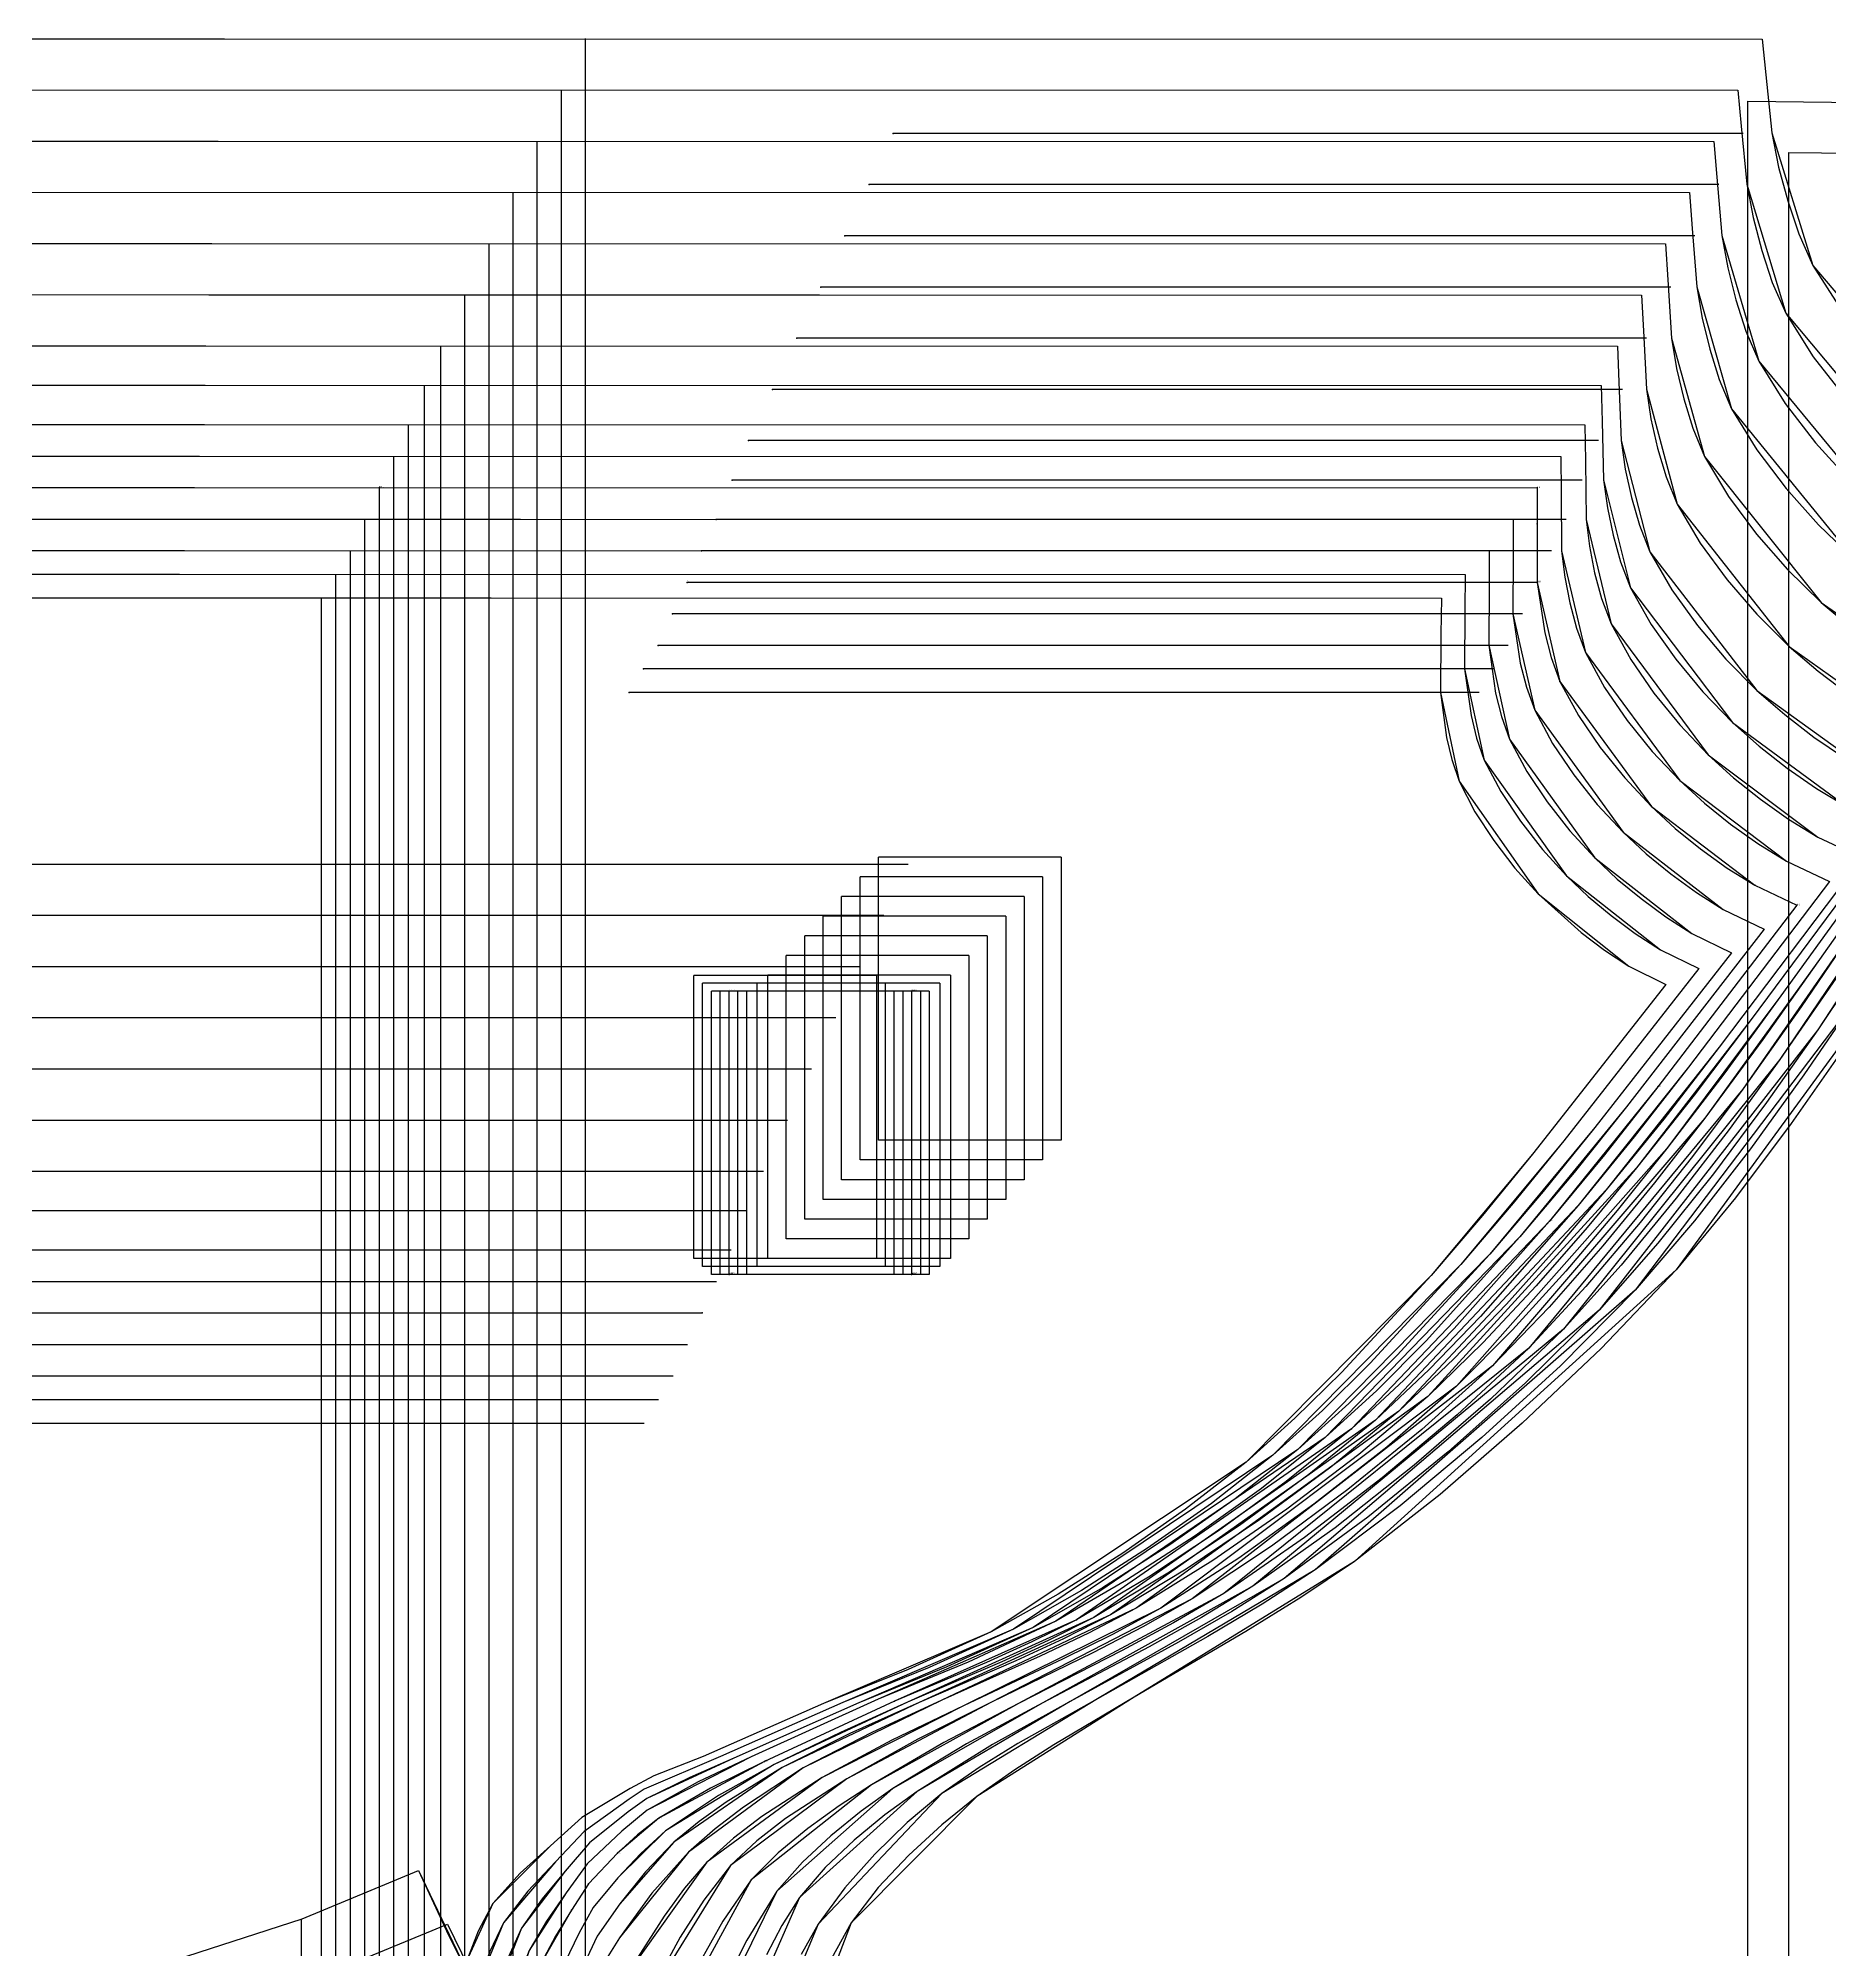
# Model space of a CAD drawing. Extents: x -35 to 1548, y 0 to 910.
# Drawn here: x 424 to 708.5, y 606.1 to 909.8 of the extents above; entities that cross this region are included whole.
import ezdxf
from ezdxf.enums import TextEntityAlignment as Align

# ---------------------------------------------------------------- set-up
doc = ezdxf.new("R2010")
doc.units = 0

# ---------------------------------------------------------------- blocks, each defined once
blk = doc.blocks.new('GMX1416S18FR_42')
at = {"layer": '1'}
for points in [[(43.0784, 821.0169), (646.8136, 820.8265)], [(646.8136, 820.8265), (646.7577, 815.1216), (646.6688, 805.8557), (649.6305, 791.7689), (662.1958, 773.8441), (676.6027, 762.3785), (682.4879, 759.4397)], [(682.4879, 759.4397), (661.2763, 732.4624), (645.1829, 713.2295), (615.8129, 683.5496), (575.3304, 656.5723), (548.6781, 645.2058), (529.5926, 636.8035), (521.7262, 633.7047), (517.9569, 631.7209), (510.3038, 627.0702), (505.2949, 622.6023), (496.1687, 613.438), (492.0412, 604.3804), (488.9475, 593.5041)]]:
    blk.add_lwpolyline(points, dxfattribs=at)
at = {"layer": '13'}
blk.add_point((517.8171, 805.8252), dxfattribs=at)
at = {"layer": '5'}
blk.add_line((179.5171, 689.7523), (520.1946, 689.7523), dxfattribs=at)
at = {"layer": '6'}
blk.add_line((43.0784, 821.0169), (646.8136, 820.8265), dxfattribs=at)
at = {"layer": '7'}
blk.add_line((179.5171, 689.7523), (520.1946, 689.7523), dxfattribs=at)
at = {"layer": '8'}
for p, q in [((468.9475, 593.5041), (468.9475, 820.8976)), ((652.8181, 805.8252), (517.8171, 805.8252)), ((557.0779, 760.885), (528.0788, 760.885)), ((528.0788, 715.8838), (528.0788, 760.885)), ((557.0779, 760.885), (557.0779, 715.8838)), ((557.0779, 715.8838), (528.0788, 715.8838))]:
    blk.add_line(p, q, dxfattribs=at)
at = {"layer": '84'}
for points in [[(43.0784, 821.0169), (646.8136, 820.8265)], [(646.8136, 820.8265), (646.7577, 815.1216), (646.6688, 805.8557), (647.6213, 798.6751), (648.4595, 795.1699), (649.6305, 791.7689), (652.145, 786.8997), (655.1422, 782.2997), (658.5052, 777.9385), (662.1958, 773.8441), (669.0411, 767.682), (672.7343, 764.9058), (676.6027, 762.3785), (682.4879, 759.4397)], [(682.4879, 759.4397), (661.2763, 732.4624), (653.3617, 722.7316), (645.1829, 713.2295), (631.0021, 697.86), (623.5701, 690.5245), (615.8129, 683.5496), (606.2041, 676.0693), (596.2142, 669.1046), (585.9323, 662.5667), (575.3304, 656.5723), (562.1376, 650.6134), (548.6781, 645.2058), (529.5926, 636.8035), (521.7262, 633.7047), (517.9569, 631.7209), (510.3038, 627.0702), (505.2949, 622.6023), (500.4817, 618.2335), (496.1687, 613.438), (493.8294, 609.0514), (492.0412, 604.3804), (488.9475, 593.5041)]]:
    blk.add_lwpolyline(points, dxfattribs=at)
at = {"layer": '85'}
for points in [[(468.9475, 593.5041), (468.9475, 820.8976)], [(652.8181, 805.8252), (517.8171, 805.8252)], [(557.0779, 760.885), (528.0788, 760.885)], [(528.0788, 715.8838), (528.0788, 760.885)], [(557.0779, 760.885), (557.0779, 715.8838)], [(557.0779, 715.8838), (528.0788, 715.8838)]]:
    blk.add_lwpolyline(points, dxfattribs=at)
blk = doc.blocks.new('GMX1416S18FR_44')
at = {"layer": '1'}
for points in [[(37.8689, 824.766), (650.6058, 824.578)], [(650.6058, 824.578), (650.5677, 818.8706), (650.5093, 809.5997), (653.6411, 795.1013), (666.6967, 776.699), (681.6091, 764.9668), (687.6924, 761.9721)], [(687.6924, 761.9721), (666.27, 734.6239), (649.92, 714.9796), (620.0674, 684.6469), (578.8813, 657.0396), (551.749, 645.381), (532.3206, 636.7628), (520.2174, 631.5812), (517.7917, 630.014), (510.6518, 624.8477), (506.09, 620.0699), (497.8604, 610.3595), (493.9894, 600.9666), (491.2386, 589.755)]]:
    blk.add_lwpolyline(points, dxfattribs=at)
at = {"layer": '13'}
blk.add_point((520.1082, 809.5768), dxfattribs=at)
at = {"layer": '5'}
blk.add_line((181.8082, 693.5039), (522.4857, 693.5039), dxfattribs=at)
at = {"layer": '6'}
blk.add_line((37.8689, 824.766), (650.6058, 824.578), dxfattribs=at)
at = {"layer": '7'}
blk.add_line((181.8082, 693.5039), (522.4857, 693.5039), dxfattribs=at)
at = {"layer": '8'}
for p, q in [((471.2386, 589.755), (471.2386, 824.6491)), ((655.1092, 809.5768), (520.1082, 809.5768)), ((558.4698, 759.6353), (529.4707, 759.6353)), ((529.4707, 714.6341), (529.4707, 759.6353)), ((558.4698, 759.6353), (558.4698, 714.6341)), ((558.4698, 714.6341), (529.4707, 714.6341))]:
    blk.add_line(p, q, dxfattribs=at)
at = {"layer": '84'}
for points in [[(37.8689, 824.766), (650.6058, 824.578)], [(650.6058, 824.578), (650.5677, 818.8706), (650.5093, 809.5997), (651.5304, 802.2057), (652.4143, 798.5989), (653.6411, 795.1013), (656.2624, 790.0975), (659.3764, 785.3731), (662.8715, 780.8977), (666.6967, 776.699), (670.1409, 773.4301), (673.7884, 770.3871), (677.6111, 767.5474), (681.6091, 764.9668), (687.6924, 761.9721)], [(687.6924, 761.9721), (666.27, 734.6239), (658.2283, 724.6875), (649.92, 714.9796), (635.5081, 699.2748), (627.9566, 691.7792), (620.0674, 684.6469), (610.296, 676.9964), (600.1335, 669.8692), (589.6712, 663.1788), (578.8813, 657.0396), (565.4523, 650.9284), (551.749, 645.381), (532.3206, 636.7628), (520.2174, 631.5812), (517.7917, 630.014), (510.6518, 624.8477), (506.09, 620.0699), (501.744, 615.3862), (497.8604, 610.3595), (495.6633, 605.7824), (493.9894, 600.9666), (491.2386, 589.755)]]:
    blk.add_lwpolyline(points, dxfattribs=at)
at = {"layer": '85'}
for points in [[(471.2386, 589.755), (471.2386, 824.6491)], [(655.1092, 809.5768), (520.1082, 809.5768)], [(558.4698, 759.6353), (529.4707, 759.6353)], [(529.4707, 714.6341), (529.4707, 759.6353)], [(558.4698, 759.6353), (558.4698, 714.6341)], [(558.4698, 714.6341), (529.4707, 714.6341)]]:
    blk.add_lwpolyline(points, dxfattribs=at)
blk = doc.blocks.new('GMX1416S18FR_46')
at = {"layer": '1'}
for points in [[(32.6695, 828.515), (654.4082, 828.3296)], [(654.4082, 828.3296), (654.3853, 822.6197), (654.3498, 813.3436), (657.6518, 798.4287), (671.1925, 779.5438), (686.6103, 767.5398), (692.8892, 764.4867)], [(692.8892, 764.4867), (671.1951, 736.7245), (654.5123, 716.6229), (624.045, 685.574), (581.9902, 657.2936), (554.2763, 645.3353), (534.4313, 636.4987), (520.6213, 630.1105), (517.6597, 628.0125), (511.5027, 623.0646), (507.6368, 618.5789), (500.7128, 609.5162), (496.4735, 598.7847), (493.5398, 586.006)]]:
    blk.add_lwpolyline(points, dxfattribs=at)
at = {"layer": '13'}
blk.add_point((522.4095, 813.3284), dxfattribs=at)
at = {"layer": '5'}
blk.add_line((184.1094, 697.2555), (524.7869, 697.2555), dxfattribs=at)
at = {"layer": '6'}
blk.add_line((32.6695, 828.515), (654.4082, 828.3296), dxfattribs=at)
at = {"layer": '7'}
blk.add_line((184.1094, 697.2555), (524.7869, 697.2555), dxfattribs=at)
at = {"layer": '8'}
for p, q in [((473.5399, 586.006), (473.5399, 828.4007)), ((657.4105, 813.3284), (522.4095, 813.3284)), ((559.8719, 758.3856), (530.8728, 758.3856)), ((530.8728, 713.3845), (530.8728, 758.3856)), ((559.8719, 758.3856), (559.8719, 713.3845)), ((559.8719, 713.3845), (530.8728, 713.3845))]:
    blk.add_line(p, q, dxfattribs=at)
at = {"layer": '84'}
for points in [[(32.6695, 828.515), (654.4082, 828.3296)], [(654.4082, 828.3296), (654.3853, 822.6197), (654.3498, 813.3436), (655.4369, 805.7338), (656.3691, 802.0228), (657.6518, 798.4287), (660.3772, 793.2878), (663.6106, 788.4389), (667.2301, 783.8491), (671.1925, 779.5438), (674.7561, 776.1961), (678.528, 773.0821), (682.4777, 770.1763), (686.6103, 767.5398), (692.8892, 764.4867)], [(692.8892, 764.4867), (671.1951, 736.7245), (662.9909, 726.5569), (654.5123, 716.6229), (639.8057, 700.5498), (632.0968, 692.8765), (624.045, 685.574), (614.0705, 677.7406), (603.692, 670.4407), (593.0088, 663.5852), (581.9902, 657.2936), (568.2743, 651.0275), (554.2763, 645.3353), (534.4313, 636.4987), (527.4412, 633.4684), (520.6213, 630.1105), (517.6597, 628.0125), (511.5027, 623.0646), (507.6368, 618.5789), (503.9818, 614.1797), (500.7128, 609.5162), (498.3176, 604.2686), (496.4735, 598.7847), (493.5398, 586.006)]]:
    blk.add_lwpolyline(points, dxfattribs=at)
at = {"layer": '85'}
for points in [[(473.5399, 586.006), (473.5399, 828.4007)], [(657.4105, 813.3284), (522.4095, 813.3284)], [(559.8719, 758.3856), (530.8728, 758.3856)], [(530.8728, 713.3845), (530.8728, 758.3856)], [(559.8719, 758.3856), (559.8719, 713.3845)], [(559.8719, 713.3845), (530.8728, 713.3845)]]:
    blk.add_lwpolyline(points, dxfattribs=at)
blk = doc.blocks.new('GMX1416S18FR_48')
at = {"layer": '1'}
for points in [[(27.4752, 833.5137), (658.2156, 833.3309)], [(658.2156, 833.3309), (658.2029, 827.6184), (658.1852, 818.3373), (661.6548, 803.0033), (675.6781, 783.6358), (691.604, 771.3549), (698.081, 768.2434)], [(698.081, 768.2434), (676.2065, 740.0011), (659.2977, 719.3611), (628.3808, 687.446), (585.6097, 658.2817), (557.3802, 645.884), (537.1669, 636.7273), (520.7001, 628.2538), (516.6437, 624.9391), (511.1598, 619.7296), (507.8223, 615.1449), (501.9294, 605.9475), (498.1474, 594.5048), (495.8462, 581.0073)]]:
    blk.add_lwpolyline(points, dxfattribs=at)
at = {"layer": '13'}
blk.add_point((524.7158, 818.3296), dxfattribs=at)
at = {"layer": '5'}
blk.add_line((186.4157, 702.2567), (527.0932, 702.2567), dxfattribs=at)
at = {"layer": '6'}
blk.add_line((27.4752, 833.5137), (658.2156, 833.3309), dxfattribs=at)
at = {"layer": '7'}
blk.add_line((186.4157, 702.2567), (527.0932, 702.2567), dxfattribs=at)
at = {"layer": '8'}
for p, q in [((475.8462, 581.0073), (475.8462, 833.402)), ((659.7168, 818.3296), (524.7158, 818.3296)), ((561.2791, 758.3856), (532.2799, 758.3856)), ((532.2799, 713.3845), (532.2799, 758.3856)), ((561.2791, 758.3856), (561.2791, 713.3845)), ((561.2791, 713.3845), (532.2799, 713.3845))]:
    blk.add_line(p, q, dxfattribs=at)
at = {"layer": '84'}
for points in [[(27.4752, 833.5137), (658.2156, 833.3309)], [(658.2156, 833.3309), (658.2029, 827.6184), (658.1852, 818.3373), (659.3383, 810.5115), (660.3162, 806.6964), (661.6548, 803.0033), (664.4844, 797.7277), (667.8346, 792.7518), (671.5811, 788.0452), (675.6781, 783.6358), (679.3611, 780.2068), (683.26, 777.0191), (687.3393, 774.0498), (691.604, 771.3549), (698.081, 768.2434)], [(698.081, 768.2434), (676.2065, 740.0011), (667.8905, 729.5643), (659.2977, 719.3611), (644.3803, 702.846), (636.5571, 694.9568), (628.3808, 687.446), (618.2437, 679.3789), (607.69, 671.8529), (596.8238, 664.7816), (585.6097, 658.2817), (571.6398, 651.7894), (557.3802, 645.884), (537.1669, 636.7273), (528.7874, 632.7471), (520.7001, 628.2538), (516.6437, 624.9391), (511.1598, 619.7296), (507.8223, 615.1449), (504.6955, 610.6491), (501.9294, 605.9475), (499.7603, 600.3265), (498.1474, 594.5048), (495.8462, 581.0073)]]:
    blk.add_lwpolyline(points, dxfattribs=at)
at = {"layer": '85'}
for points in [[(475.8462, 581.0073), (475.8462, 833.402)], [(659.7168, 818.3296), (524.7158, 818.3296)], [(561.2791, 758.3856), (532.2799, 758.3856)], [(532.2799, 713.3845), (532.2799, 758.3856)], [(561.2791, 758.3856), (561.2791, 713.3845)], [(561.2791, 713.3845), (532.2799, 713.3845)]]:
    blk.add_lwpolyline(points, dxfattribs=at)
blk = doc.blocks.new('GMX1416S18FR_50')
at = {"layer": '1'}
for points in [[(22.2708, 838.5125), (662.013, 838.3347)], [(662.013, 838.3347), (662.013, 832.6197), (662.013, 823.3334), (665.6579, 807.588), (680.1739, 787.748), (696.6078, 775.203), (703.2803, 772.0356)], [(703.2803, 772.0356), (681.1874, 743.1786), (663.9992, 721.8477), (632.5286, 688.8226), (588.8635, 658.5204), (559.9837, 645.5538), (539.3081, 635.9805), (522.5238, 626.9864), (515.9756, 621.4263), (511.3732, 616.5622), (508.6401, 612.3509), (503.8624, 603.9384), (500.1388, 591.086), (498.1423, 576.0111)]]:
    blk.add_lwpolyline(points, dxfattribs=at)
at = {"layer": '13'}
blk.add_point((527.0119, 823.3334), dxfattribs=at)
at = {"layer": '2'}
for p in [(478.1424, 838.4058), (662.013, 838.3347), (527.0119, 823.3334), (527.0119, 823.3334), (662.013, 823.3334), (703.2803, 772.0356), (703.2803, 772.0356), (533.6769, 758.3882), (533.6769, 758.3882), (562.6761, 758.3882), (562.6761, 758.3882), (533.6769, 713.387), (533.6769, 713.387), (562.6761, 713.387), (562.6761, 713.387), (529.3894, 707.2605)]:
    blk.add_point(p, dxfattribs=at)
at = {"layer": '3'}
for p in [(662.013, 832.6197), (662.013, 823.3334), (665.6579, 807.588), (680.1739, 787.748), (696.6078, 775.203), (681.1874, 743.1786), (663.9992, 721.8477), (632.5286, 688.8226), (588.8635, 658.5204), (559.9837, 645.5538), (539.3081, 635.9805), (522.5238, 626.9864), (515.9756, 621.4263), (511.3732, 616.5622), (508.6401, 612.3509)]:
    blk.add_point(p, dxfattribs=at)
at = {"layer": '4'}
for p in [(662.013, 838.3347, -3.998), (662.013, 823.3334, -3.998), (515.9756, 621.4263, -3.998)]:
    blk.add_point(p, dxfattribs=at)
at = {"layer": '5'}
blk.add_line((188.7119, 707.2605), (529.3894, 707.2605), dxfattribs=at)
at = {"layer": '6'}
blk.add_line((22.2708, 838.5125), (662.013, 838.3347), dxfattribs=at)
at = {"layer": '7'}
blk.add_line((188.7119, 707.2605), (529.3894, 707.2605), dxfattribs=at)
at = {"layer": '8'}
for p, q in [((478.1424, 576.0111), (478.1424, 838.4058)), ((662.013, 823.3334), (527.0119, 823.3334)), ((562.6761, 758.3882), (533.6769, 758.3882)), ((533.6769, 713.387), (533.6769, 758.3882)), ((562.6761, 758.3882), (562.6761, 713.387)), ((562.6761, 713.387), (533.6769, 713.387))]:
    blk.add_line(p, q, dxfattribs=at)
at = {"layer": '84'}
for points in [[(22.2708, 838.5125), (662.013, 838.3347)], [(662.013, 838.3347), (662.013, 832.6197), (662.013, 823.3334), (663.2347, 815.2918), (664.2609, 811.3777), (665.6579, 807.588), (668.5941, 802.1778), (672.0637, 797.08), (675.9398, 792.2591), (680.1739, 787.748), (683.9789, 784.2403), (688.0022, 780.984), (692.211, 777.9512), (696.6078, 775.203), (703.2803, 772.0356)], [(703.2803, 772.0356), (681.1874, 743.1786), (672.7318, 732.3963), (663.9992, 721.8477), (648.8253, 704.7662), (640.8598, 696.6027), (632.5286, 688.8226), (622.1883, 680.4534), (611.4187, 672.6378), (600.3214, 665.287), (588.8635, 658.5204), (581.7871, 654.9899), (574.576, 651.7361), (559.9837, 645.5538), (539.3081, 635.9805), (530.7559, 631.7539), (522.5238, 626.9864), (519.143, 624.3371), (515.9756, 621.4263), (511.3732, 616.5622), (508.6401, 612.3509), (506.0976, 608.2234), (503.8624, 603.9384)]]:
    blk.add_lwpolyline(points, dxfattribs=at)
at = {"layer": '85'}
for points in [[(478.1424, 576.0111), (478.1424, 838.4058)], [(662.013, 823.3334), (527.0119, 823.3334)], [(562.6761, 758.3882), (533.6769, 758.3882)], [(533.6769, 713.387), (533.6769, 758.3882)], [(562.6761, 758.3882), (562.6761, 713.387)], [(562.6761, 713.387), (533.6769, 713.387)]]:
    blk.add_lwpolyline(points, dxfattribs=at)
at = {"layer": '1'}
for s, p in [('# 1', (662.013, 838.3347)), ('# 2', (662.013, 823.3334)), ('# 3', (703.2803, 772.0356)), ('# 3', (703.2803, 772.0356)), ('# 4', (681.1874, 743.1786)), ('# 5', (663.9992, 721.8477)), ('# 6', (539.3081, 635.9805)), ('# 7', (522.5238, 626.9864)), ('# 8', (515.9756, 621.4263))]:
    blk.add_text(s, height=0.25, dxfattribs=at).set_placement(p)
at = {"layer": '13'}
blk.add_text('D', height=0.25, dxfattribs=at).set_placement((527.0119, 823.3334))
at = {"layer": '8'}
for s, p in [('# 18', (478.1424, 838.4058)), ('NM', (662.013, 823.3334)), ('# 737', (533.6769, 758.3882)), ('# 737', (533.6769, 758.3882)), ('# 737', (562.6761, 758.3882)), ('# 737', (562.6761, 758.3882)), ('NM', (562.6761, 758.3882)), ('NM', (562.6761, 758.3882)), ('# 737', (533.6769, 713.387)), ('# 737', (533.6769, 713.387)), ('NM', (533.6769, 713.387)), ('# 737', (562.6761, 713.387)), ('# 737', (562.6761, 713.387)), ('NM', (562.6761, 713.387))]:
    blk.add_text(s, height=0.25, dxfattribs=at).set_placement(p)
at = {"layer": '85'}
for p in [(662.013, 823.3334), (562.6761, 758.3882), (562.6761, 758.3882), (533.6769, 713.387), (562.6761, 713.387)]:
    blk.add_text('NM', height=0.25, dxfattribs=at).set_placement(p)
blk = doc.blocks.new('GMX1416S18FR_52')
at = {"layer": '1'}
for points in [[(17.0689, 843.5112), (665.8153, 843.3359)], [(665.8153, 843.3359), (665.8534, 837.6209), (665.9144, 828.3347), (669.7142, 812.1752), (684.6926, 791.8476), (701.6166, 779.0206), (708.4823, 775.7922)], [(708.4823, 775.7922), (686.0921, 746.3333), (668.5382, 724.3319), (636.3615, 690.2425), (591.6448, 658.8913), (562.036, 645.4267), (540.8397, 635.4903), (523.5982, 624.9493), (516.0315, 617.5249), (512.1072, 612.7827), (509.8619, 608.7568), (506.0011, 600.7532), (502.2825, 587.0449), (500.4436, 571.0124)]]:
    blk.add_lwpolyline(points, dxfattribs=at)
at = {"layer": '13'}
blk.add_point((529.3132, 828.3347), dxfattribs=at)
at = {"layer": '5'}
blk.add_line((191.0131, 712.2618), (531.6906, 712.2618), dxfattribs=at)
at = {"layer": '6'}
blk.add_line((17.0689, 843.5112), (665.8153, 843.3359), dxfattribs=at)
at = {"layer": '7'}
blk.add_line((191.0131, 712.2618), (531.6906, 712.2618), dxfattribs=at)
at = {"layer": '8'}
for p, q in [((480.4436, 571.0124), (480.4436, 843.4071)), ((664.3116, 828.3347), (529.3132, 828.3347)), ((564.0782, 758.3882), (535.079, 758.3882)), ((535.079, 713.387), (535.079, 758.3882)), ((564.0782, 758.3882), (564.0782, 713.387)), ((564.0782, 713.387), (535.079, 713.387))]:
    blk.add_line(p, q, dxfattribs=at)
at = {"layer": '84'}
for points in [[(17.0689, 843.5112), (665.8153, 843.3359)], [(665.8153, 843.3359), (665.8534, 837.6209), (665.9144, 828.3347), (666.4072, 824.1843), (667.2022, 820.0822), (668.2664, 816.0639), (669.7142, 812.1752), (672.747, 806.6278), (676.3284, 801.4056), (680.3264, 796.4679), (684.6926, 791.8476), (688.6093, 788.2586), (692.7546, 784.9286), (697.0878, 781.8273), (701.6166, 779.0206), (708.4823, 775.7922)], [(708.4823, 775.7922), (686.0921, 746.3333), (677.4561, 735.2157), (668.5382, 724.3319), (653.029, 706.7068), (644.8857, 698.2791), (636.3615, 690.2425), (625.7799, 681.5938), (614.7512, 673.5115), (603.3847, 665.9017), (591.6448, 658.8913), (584.3905, 655.2311), (576.9966, 651.8529), (562.036, 645.4267), (551.3578, 640.616), (540.8397, 635.4903), (531.9904, 630.5703), (523.5982, 624.9493), (519.6688, 621.3958), (516.0315, 617.5249), (512.1072, 612.7827), (509.8619, 608.7568), (506.0011, 600.7532)]]:
    blk.add_lwpolyline(points, dxfattribs=at)
at = {"layer": '85'}
for points in [[(480.4436, 571.0124), (480.4436, 843.4071)], [(664.3116, 828.3347), (529.3132, 828.3347)], [(564.0782, 758.3882), (535.079, 758.3882)], [(535.079, 713.387), (535.079, 758.3882)], [(564.0782, 758.3882), (564.0782, 713.387)], [(564.0782, 713.387), (535.079, 713.387)]]:
    blk.add_lwpolyline(points, dxfattribs=at)
blk = doc.blocks.new('GMX1416S18FR_54')
at = {"layer": '1'}
for points in [[(11.872, 848.5124), (669.6177, 848.3397)], [(669.6177, 848.3397), (669.6888, 842.6247), (669.8107, 833.3385), (673.763, 816.7624), (689.2062, 795.9497), (706.6204, 782.8407), (713.6791, 779.5489)], [(713.6791, 779.5489), (690.9639, 749.4905), (673.0086, 726.8211), (640.0775, 691.6725), (594.2508, 659.2926), (563.8775, 645.3429), (542.1377, 635.0534), (524.8961, 623.1535), (516.3262, 613.3694), (512.7092, 608.2259), (510.7382, 603.946), (507.4413, 595.4853), (504.1367, 581.8709), (502.7448, 566.0162)]]:
    blk.add_lwpolyline(points, dxfattribs=at)
at = {"layer": '13'}
blk.add_point((531.6144, 833.3385), dxfattribs=at)
at = {"layer": '5'}
blk.add_line((193.3144, 717.2656), (533.9919, 717.2656), dxfattribs=at)
at = {"layer": '6'}
blk.add_line((11.872, 848.5124), (669.6177, 848.3397), dxfattribs=at)
at = {"layer": '7'}
blk.add_line((193.3144, 717.2656), (533.9919, 717.2656), dxfattribs=at)
at = {"layer": '8'}
for p, q in [((482.7448, 566.0162), (482.7448, 848.4108)), ((666.6154, 833.3385), (531.6144, 833.3385)), ((565.4802, 758.3907), (536.4811, 758.3907)), ((536.4811, 713.3895), (536.4811, 758.3907)), ((565.4802, 758.3907), (565.4802, 713.3895)), ((565.4802, 713.3895), (536.4811, 713.3895))]:
    blk.add_line(p, q, dxfattribs=at)
at = {"layer": '84'}
for points in [[(11.872, 848.5124), (669.6177, 848.3397)], [(669.6177, 848.3397), (669.6888, 842.6247), (669.8107, 833.3385), (670.3315, 829.0789), (671.162, 824.8701), (672.2669, 820.7503), (673.763, 816.7624), (676.8948, 811.0805), (680.588, 805.7312), (684.7104, 800.6766), (689.2062, 795.9497), (693.2423, 792.2794), (697.5069, 788.8758), (701.9646, 785.7059), (706.6204, 782.8407), (713.6791, 779.5489)], [(713.6791, 779.5489), (690.9639, 749.4905), (682.1323, 738.0377), (673.0086, 726.8211), (665.1905, 717.6339), (657.1412, 708.6524), (648.8049, 699.9606), (640.0775, 691.6725), (629.2368, 682.747), (617.9363, 674.4005), (606.2879, 666.5392), (594.2508, 659.2926), (586.8137, 655.5029), (579.2267, 652.0028), (563.8775, 645.3429), (552.8895, 640.4255), (542.1377, 635.0534), (533.2096, 629.5289), (528.9525, 626.4682), (524.8961, 623.1535), (520.4054, 618.4545), (516.3262, 613.3694), (512.7092, 608.2259), (510.7382, 603.946)]]:
    blk.add_lwpolyline(points, dxfattribs=at)
at = {"layer": '85'}
for points in [[(482.7448, 566.0162), (482.7448, 848.4108)], [(666.6154, 833.3385), (531.6144, 833.3385)], [(565.4802, 758.3907), (536.4811, 758.3907)], [(536.4811, 713.3895), (536.4811, 758.3907)], [(565.4802, 758.3907), (565.4802, 713.3895)], [(565.4802, 713.3895), (536.4811, 713.3895)]]:
    blk.add_lwpolyline(points, dxfattribs=at)
blk = doc.blocks.new('GMX1416S18FR_56')
at = {"layer": '1'}
for points in [[(6.947, 854.7659), (672.1933, 854.5983)], [(672.1933, 854.5983), (672.3457, 848.8833), (672.5971, 839.6021), (676.8643, 822.4724), (693.0822, 801.0703), (711.261, 787.6693), (718.6067, 784.3343)], [(718.6067, 784.3343), (695.8508, 753.6638), (677.8194, 730.2983), (644.6673, 694.0042), (598.3174, 660.367), (567.5021, 645.7417), (545.4473, 634.9594), (527.2202, 621.5761), (516.2576, 607.9973), (513.362, 603.2983), (511.8659, 599.4426), (509.4275, 591.8531), (506.3008, 576.9991), (505.3204, 559.7754)]]:
    blk.add_lwpolyline(points, dxfattribs=at)
at = {"layer": '13'}
blk.add_point((534.19, 839.597), dxfattribs=at)
at = {"layer": '5'}
blk.add_line((195.8899, 723.5241), (536.5674, 723.5241), dxfattribs=at)
at = {"layer": '6'}
blk.add_line((6.947, 854.7659), (672.1933, 854.5983), dxfattribs=at)
at = {"layer": '7'}
blk.add_line((195.8899, 723.5241), (536.5674, 723.5241), dxfattribs=at)
at = {"layer": '8'}
for p, q in [((485.3204, 559.7754), (485.3204, 854.6694)), ((669.191, 839.597), (534.19, 839.597)), ((567.1567, 759.648), (538.1575, 759.648)), ((538.1575, 714.6468), (538.1575, 759.648)), ((567.1567, 759.648), (567.1567, 714.6468)), ((567.1567, 714.6468), (538.1575, 714.6468))]:
    blk.add_line(p, q, dxfattribs=at)
at = {"layer": '84'}
for points in [[(6.947, 854.7659), (672.1933, 854.5983)], [(672.1933, 854.5983), (672.3457, 848.8833), (672.5971, 839.6021), (673.1864, 835.1952), (674.0881, 830.8442), (675.2743, 826.5846), (676.8643, 822.4724), (680.1663, 816.6177), (684.05, 811.1135), (688.3731, 805.9217), (693.0822, 801.0703), (697.2986, 797.3086), (701.7538, 793.8262), (706.4071, 790.5903), (711.261, 787.6693), (718.6067, 784.3343)], [(718.6067, 784.3343), (695.8508, 753.6638), (686.9786, 741.8655), (677.8194, 730.2983), (669.9581, 720.819), (661.858, 711.5506), (653.4633, 702.5742), (644.6673, 694.0042), (633.7174, 684.7536), (622.2924, 676.0896), (610.5068, 667.9159), (598.3174, 660.367), (590.7736, 656.4046), (583.0799, 652.7343), (567.5021, 645.7417), (556.3362, 640.6007), (545.4473, 634.9594), (535.9655, 628.7466), (531.4747, 625.2998), (527.2202, 621.5761), (521.4265, 615.0534), (516.2576, 607.9973), (513.362, 603.2983)]]:
    blk.add_lwpolyline(points, dxfattribs=at)
at = {"layer": '85'}
for points in [[(485.3204, 559.7754), (485.3204, 854.6694)], [(669.191, 839.597), (534.19, 839.597)], [(567.1567, 759.648), (538.1575, 759.648)], [(538.1575, 714.6468), (538.1575, 759.648)], [(567.1567, 759.648), (567.1567, 714.6468)], [(567.1567, 714.6468), (538.1575, 714.6468)]]:
    blk.add_lwpolyline(points, dxfattribs=at)
blk = doc.blocks.new('GMX1416S18FR_58')
at = {"layer": '1'}
for points in [[(2.0244, 861.0169), (674.7739, 860.8543)], [(674.7739, 860.8543), (675, 855.1418), (675.3733, 845.8658), (679.9555, 828.1747), (696.9456, 806.1757), (715.8889, 792.4775), (723.5267, 789.0942)], [(723.5267, 789.0942), (700.7378, 757.6414), (682.6301, 733.3844), (649.2342, 695.6197), (602.2595, 660.3619), (570.9006, 644.8552), (548.4597, 633.4354), (530.1717, 620.0064), (517.4285, 602.1553), (514.9266, 597.7002), (513.6922, 594.0781), (511.7288, 586.9712), (508.6833, 571.4696), (507.901, 553.5321)]]:
    blk.add_lwpolyline(points, dxfattribs=at)
at = {"layer": '13'}
blk.add_point((536.7706, 845.8531), dxfattribs=at)
at = {"layer": '5'}
blk.add_line((198.4706, 729.7802), (539.1481, 729.7802), dxfattribs=at)
at = {"layer": '6'}
blk.add_line((2.0244, 861.0169), (674.7739, 860.8543), dxfattribs=at)
at = {"layer": '7'}
blk.add_line((198.4706, 729.7802), (539.1481, 729.7802), dxfattribs=at)
at = {"layer": '8'}
for p, q in [((487.901, 553.5321), (487.901, 860.9254)), ((671.7716, 845.8531), (536.7706, 845.8531)), ((568.8381, 760.9028), (539.8389, 760.9028)), ((539.8389, 715.9016), (539.8389, 760.9028)), ((568.8381, 760.9028), (568.8381, 715.9016)), ((568.8381, 715.9016), (539.8389, 715.9016))]:
    blk.add_line(p, q, dxfattribs=at)
at = {"layer": '84'}
for points in [[(2.0244, 861.0169), (674.7739, 860.8543)], [(674.7739, 860.8543), (675, 855.1418), (675.3733, 845.8658), (676.0287, 841.3116), (677.0066, 836.8157), (678.274, 832.419), (679.9555, 828.1747), (683.4302, 822.1472), (687.5018, 816.4856), (692.0256, 811.1541), (696.9456, 806.1757), (701.3474, 802.3225), (705.9905, 798.7615), (710.8368, 795.4544), (715.8889, 792.4775), (723.5267, 789.0942)], [(723.5267, 789.0942), (700.7378, 757.6414), (691.8249, 745.4037), (682.6301, 733.3844), (674.7256, 723.5368), (666.5723, 713.8975), (658.1141, 704.5554), (649.2342, 695.6197), (638.1573, 685.955), (626.585, 676.8821), (614.6343, 668.3071), (602.2595, 660.3619), (594.5887, 656.1735), (586.7604, 652.2848), (570.9006, 644.8552), (559.5494, 639.379), (548.4597, 633.4354), (538.9017, 627.2429), (534.3881, 623.7936), (530.1717, 620.0064), (526.6005, 615.8561), (523.3518, 611.4365), (517.4285, 602.1553)]]:
    blk.add_lwpolyline(points, dxfattribs=at)
at = {"layer": '85'}
for points in [[(487.901, 553.5321), (487.901, 860.9254)], [(671.7716, 845.8531), (536.7706, 845.8531)], [(568.8381, 760.9028), (539.8389, 760.9028)], [(539.8389, 715.9016), (539.8389, 760.9028)], [(568.8381, 760.9028), (568.8381, 715.9016)], [(568.8381, 715.9016), (539.8389, 715.9016)]]:
    blk.add_lwpolyline(points, dxfattribs=at)
blk = doc.blocks.new('GMX1416S18FR_60')
at = {"layer": '1'}
for points in [[(-4.1453, 869.1449), (678.6017, 868.9874)], [(678.6017, 868.9874), (678.8989, 863.28), (679.3866, 854.0065), (684.2862, 835.754), (702.0561, 813.1582), (721.7715, 799.1679), (729.6989, 795.7389)], [(729.6989, 795.7389), (706.8541, 763.4301), (688.6423, 738.2028), (654.9365, 698.8353), (607.2328, 661.8225), (575.2542, 645.3683), (552.3815, 633.2601), (533.9055, 619.4654), (519.2573, 595.7291), (517.3371, 591.8734), (516.4456, 588.7695), (515.0866, 582.6964), (512.1631, 565.9654), (511.7288, 546.6639)]]:
    blk.add_lwpolyline(points, dxfattribs=at)
at = {"layer": '13'}
blk.add_point((540.5984, 853.9861), dxfattribs=at)
at = {"layer": '5'}
blk.add_line((202.2984, 737.9132), (542.9759, 737.9132), dxfattribs=at)
at = {"layer": '6'}
blk.add_line((-4.1453, 869.1449), (678.6017, 868.9874), dxfattribs=at)
at = {"layer": '7'}
blk.add_line((202.2984, 737.9132), (542.9759, 737.9132), dxfattribs=at)
at = {"layer": '8'}
for p, q in [((491.7288, 546.6639), (491.7288, 869.0585)), ((675.5994, 853.9861), (540.5984, 853.9861)), ((571.7668, 764.0346), (542.7676, 764.0346)), ((542.7676, 719.0334), (542.7676, 764.0346)), ((571.7668, 764.0346), (571.7668, 719.0334)), ((571.7668, 719.0334), (542.7676, 719.0334))]:
    blk.add_line(p, q, dxfattribs=at)
at = {"layer": '84'}
for points in [[(-4.1453, 869.1449), (678.6017, 868.9874)], [(678.6017, 868.9874), (678.8989, 863.28), (679.3866, 854.0065), (680.1105, 849.3024), (681.162, 844.6644), (682.5108, 840.1279), (684.2862, 835.754), (687.9336, 829.5513), (692.1958, 823.7347), (696.9227, 818.261), (702.0561, 813.1582), (706.6433, 809.2136), (711.4769, 805.5738), (716.5188, 802.2006), (721.7715, 799.1679), (729.6989, 795.7389)], [(729.6989, 795.7389), (706.8541, 763.4301), (697.8879, 750.7097), (688.6423, 738.2028), (680.682, 727.9488), (672.4574, 717.9082), (663.9154, 708.1648), (654.9365, 698.8353), (643.7123, 688.7185), (631.9647, 679.2037), (619.821, 670.1917), (607.2328, 661.8225), (599.4197, 657.3927), (591.434, 653.2652), (575.2542, 645.3683), (563.687, 639.5416), (552.3815, 633.2601), (542.6634, 626.9356), (538.1016, 623.3999), (533.9055, 619.4654), (529.6688, 613.9536), (525.935, 608.0634), (519.2573, 595.7291)]]:
    blk.add_lwpolyline(points, dxfattribs=at)
at = {"layer": '85'}
for points in [[(491.7288, 546.6639), (491.7288, 869.0585)], [(675.5994, 853.9861), (540.5984, 853.9861)], [(571.7668, 764.0346), (542.7676, 764.0346)], [(542.7676, 719.0334), (542.7676, 764.0346)], [(571.7668, 764.0346), (571.7668, 719.0334)], [(571.7668, 719.0334), (542.7676, 719.0334)]]:
    blk.add_lwpolyline(points, dxfattribs=at)
blk = doc.blocks.new('GMX1416S18FR_62')
at = {"layer": '1'}
for points in [[(-10.3201, 877.2729), (682.4269, 877.1205)], [(682.4269, 877.1205), (682.7927, 871.4156), (683.3871, 862.1497), (688.6068, 843.3334), (707.1614, 820.1432), (727.6516, 805.8582), (735.8711, 802.3835)], [(735.8711, 802.3835), (712.9908, 769.1298), (694.6926, 742.8256), (660.7023, 701.6827), (612.2569, 662.7089), (579.6281, 645.1854), (556.2956, 632.3051), (537.2101, 617.1667), (521.9142, 589.0946), (520.4791, 585.973), (519.8441, 583.4736), (518.9119, 578.5943), (515.8842, 560.5679), (515.554, 539.7958)]]:
    blk.add_lwpolyline(points, dxfattribs=at)
at = {"layer": '13'}
blk.add_point((544.4236, 862.1192), dxfattribs=at)
at = {"layer": '5'}
blk.add_line((206.1236, 746.0463), (546.8011, 746.0463), dxfattribs=at)
at = {"layer": '6'}
blk.add_line((-10.3201, 877.2729), (682.4269, 877.1205), dxfattribs=at)
at = {"layer": '7'}
blk.add_line((206.1236, 746.0463), (546.8011, 746.0463), dxfattribs=at)
at = {"layer": '8'}
for p, q in [((495.5541, 539.7958), (495.5541, 877.1916)), ((679.4247, 862.1192), (544.4236, 862.1192)), ((574.6928, 767.1664), (545.6937, 767.1664)), ((545.6937, 722.1652), (545.6937, 767.1664)), ((574.6928, 767.1664), (574.6928, 722.1652)), ((574.6928, 722.1652), (545.6937, 722.1652))]:
    blk.add_line(p, q, dxfattribs=at)
at = {"layer": '84'}
for points in [[(-10.3201, 877.2729), (682.4269, 877.1205)], [(682.4269, 877.1205), (682.7927, 871.4156), (683.3871, 862.1497), (684.1821, 857.2983), (685.3073, 852.513), (686.7373, 847.8393), (688.6068, 843.3334), (692.4294, 836.9554), (696.8846, 830.9864), (701.8148, 825.3705), (707.1614, 820.1432), (711.9366, 816.1071), (716.9608, 812.3886), (722.2008, 808.9469), (727.6516, 805.8582), (735.8711, 802.3835)], [(735.8711, 802.3835), (712.9908, 769.1298), (703.9814, 755.8761), (694.6926, 742.8256), (686.684, 732.1246), (678.3985, 721.6395), (669.7803, 711.4515), (660.7023, 701.6827), (649.3282, 691.0629), (637.408, 681.0528), (625.0687, 671.5557), (612.2569, 662.7089), (604.2915, 658.0048), (596.1457, 653.6106), (579.6281, 645.1854), (567.812, 638.9929), (556.2956, 632.3051), (551.1496, 628.965), (546.1915, 625.3658), (541.4849, 621.4847), (537.2101, 617.1667), (532.6889, 610.6135), (528.7976, 603.6336)]]:
    blk.add_lwpolyline(points, dxfattribs=at)
at = {"layer": '85'}
for points in [[(495.5541, 539.7958), (495.5541, 877.1916)], [(679.4247, 862.1192), (544.4236, 862.1192)], [(574.6928, 767.1664), (545.6937, 767.1664)], [(545.6937, 722.1652), (545.6937, 767.1664)], [(574.6928, 767.1664), (574.6928, 722.1652)], [(574.6928, 722.1652), (545.6937, 722.1652)]]:
    blk.add_lwpolyline(points, dxfattribs=at)
blk = doc.blocks.new('GMX1416S18FR_64')
at = {"layer": '1'}
for points in [[(-16.4974, 885.4009), (686.2496, 885.2536)], [(686.2496, 885.2536), (686.6789, 879.5538), (687.3774, 870.2955), (692.9222, 850.9178), (712.2668, 827.1358), (733.5343, 812.5638), (742.0484, 809.0459)], [(742.0484, 809.0459), (719.0639, 774.8702), (700.6006, 747.5221), (666.1912, 704.6621), (616.867, 663.8265), (583.5219, 645.3125), (559.6814, 631.7107), (541.2944, 615.3913), (525.1882, 582.3509), (524.0452, 579.6458), (523.5702, 577.497), (522.9022, 573.306), (519.7374, 554.5481), (519.3767, 532.9276)]]:
    blk.add_lwpolyline(points, dxfattribs=at)
at = {"layer": '13'}
blk.add_point((548.2464, 870.2523), dxfattribs=at)
at = {"layer": '5'}
blk.add_line((209.9463, 754.1794), (550.6238, 754.1794), dxfattribs=at)
at = {"layer": '6'}
blk.add_line((-16.4974, 885.4009), (686.2496, 885.2536), dxfattribs=at)
at = {"layer": '7'}
blk.add_line((209.9463, 754.1794), (550.6238, 754.1794), dxfattribs=at)
at = {"layer": '8'}
for p, q in [((499.3768, 532.9276), (499.3768, 885.3247)), ((683.2473, 870.2523), (548.2464, 870.2523)), ((577.6164, 770.2982), (548.6172, 770.2982)), ((548.6172, 725.2971), (548.6172, 770.2982)), ((577.6164, 770.2982), (577.6164, 725.2971)), ((577.6164, 725.2971), (548.6172, 725.2971))]:
    blk.add_line(p, q, dxfattribs=at)
at = {"layer": '84'}
for points in [[(-16.4974, 885.4009), (686.2496, 885.2536)], [(686.2496, 885.2536), (686.6789, 879.5538), (687.3774, 870.2955), (688.241, 865.2942), (689.4424, 860.3641), (690.9562, 855.5533), (692.9222, 850.9178), (696.9202, 844.3672), (701.5684, 838.2407), (706.7043, 832.4876), (712.2668, 827.1358), (717.2275, 823.0109), (722.4472, 819.2136), (727.8828, 815.7058), (733.5343, 812.5638), (742.0484, 809.0459)], [(742.0484, 809.0459), (719.0639, 774.8702), (709.9707, 761.0983), (700.6006, 747.5221), (692.5082, 736.3867), (684.1262, 725.4698), (675.3987, 714.8526), (666.1912, 704.6621), (654.6342, 693.5598), (642.5032, 683.0797), (629.9302, 673.1204), (616.867, 663.8265), (608.7339, 658.8684), (600.4078, 654.2253), (583.5219, 645.3125), (571.4035, 638.8228), (559.6814, 631.7107), (554.6522, 628.104), (549.8618, 624.1949), (545.3507, 620.0014), (541.2944, 615.3913), (536.4811, 607.6036), (532.3815, 599.3842)]]:
    blk.add_lwpolyline(points, dxfattribs=at)
at = {"layer": '85'}
for points in [[(499.3768, 532.9276), (499.3768, 885.3247)], [(683.2473, 870.2523), (548.2464, 870.2523)], [(577.6164, 770.2982), (548.6172, 770.2982)], [(548.6172, 725.2971), (548.6172, 770.2982)], [(577.6164, 770.2982), (577.6164, 725.2971)], [(577.6164, 725.2971), (548.6172, 725.2971)]]:
    blk.add_lwpolyline(points, dxfattribs=at)
blk = doc.blocks.new('GMX1416S18FR_66')
at = {"layer": '1'}
for points in [[(-22.667, 893.5289), (690.08, 893.3866)], [(690.08, 893.3866), (690.5676, 887.692), (691.3652, 878.4413), (697.2326, 858.4997), (717.3646, 834.1259), (739.4118, 819.2593), (748.218, 815.6982)], [(748.218, 815.6982), (725.1802, 780.6284), (706.6154, 752.2642), (671.8986, 707.7253), (621.8302, 665.0483), (587.8475, 645.536), (563.5549, 631.2104), (544.8631, 614.3981), (527.8882, 575.6199), (526.7681, 572.6583), (526.3439, 570.324), (525.7978, 565.78), (523.0953, 547.2939), (523.207, 526.0594)]]:
    blk.add_lwpolyline(points, dxfattribs=at)
at = {"layer": '13'}
blk.add_point((552.0767, 878.3854), dxfattribs=at)
at = {"layer": '5'}
blk.add_line((213.7766, 762.3125), (554.4541, 762.3125), dxfattribs=at)
at = {"layer": '6'}
blk.add_line((-22.667, 893.5289), (690.08, 893.3866), dxfattribs=at)
at = {"layer": '7'}
blk.add_line((213.7766, 762.3125), (554.4541, 762.3125), dxfattribs=at)
at = {"layer": '8'}
for p, q in [((503.2071, 526.0594), (503.2071, 893.4578)), ((687.0777, 878.3854), (552.0767, 878.3854)), ((580.5475, 773.4301), (551.5484, 773.4301)), ((551.5484, 728.4289), (551.5484, 773.4301)), ((580.5475, 773.4301), (580.5475, 728.4289)), ((580.5475, 728.4289), (551.5484, 728.4289))]:
    blk.add_line(p, q, dxfattribs=at)
at = {"layer": '84'}
for points in [[(-22.667, 893.5289), (690.08, 893.3866)], [(690.08, 893.3866), (690.5676, 887.692), (691.3652, 878.4413), (692.2999, 873.2902), (693.575, 868.2178), (695.1726, 863.2648), (697.2326, 858.4997), (701.4058, 851.7763), (706.247, 845.4949), (711.5887, 839.5996), (717.3646, 834.1259), (722.5132, 829.9095), (727.9234, 826.0335), (733.5571, 822.4571), (739.4118, 819.2593), (748.218, 815.6982)], [(748.218, 815.6982), (725.1802, 780.6284), (716.0362, 766.3511), (706.6154, 752.2642), (698.467, 740.7047), (690.0164, 729.3661), (681.2077, 718.3298), (671.8986, 707.7253), (660.1892, 696.1505), (647.8804, 685.2057), (635.1143, 674.7891), (621.8302, 665.0483), (613.5472, 659.8336), (605.0636, 654.9416), (587.8475, 645.536), (575.5005, 638.678), (563.5549, 631.2104), (558.4216, 627.4969), (553.5295, 623.4811), (548.9423, 619.1657), (544.8631, 614.3981), (542.0843, 609.9252), (539.6231, 605.2617)]]:
    blk.add_lwpolyline(points, dxfattribs=at)
at = {"layer": '85'}
for points in [[(503.2071, 526.0594), (503.2071, 893.4578)], [(687.0777, 878.3854), (552.0767, 878.3854)], [(580.5475, 773.4301), (551.5484, 773.4301)], [(551.5484, 728.4289), (551.5484, 773.4301)], [(580.5475, 773.4301), (580.5475, 728.4289)], [(580.5475, 728.4289), (551.5484, 728.4289)]]:
    blk.add_lwpolyline(points, dxfattribs=at)
blk = doc.blocks.new('GMX1416S18FR_68')
at = {"layer": '1'}
for points in [[(-28.8316, 901.6594), (693.9153, 901.5248)], [(693.9153, 901.5248), (694.4589, 895.8352), (695.3479, 886.5921), (701.5379, 866.0892), (722.4599, 841.121), (745.2818, 825.9649), (754.3826, 822.3606)], [(754.3826, 822.3606), (731.2915, 786.4221), (712.6224, 757.0699), (677.5984, 710.9029), (626.7984, 666.4351), (592.1909, 645.9576), (567.4564, 630.931), (547.8577, 610.1716), (530.5705, 568.861), (529.9457, 567.2176), (529.7069, 565.9222), (529.3995, 563.4), (526.6386, 542.8082), (527.0424, 519.1964)]]:
    blk.add_lwpolyline(points, dxfattribs=at)
at = {"layer": '13'}
blk.add_point((555.9121, 886.5236), dxfattribs=at)
at = {"layer": '5'}
blk.add_line((217.612, 770.4506), (558.2895, 770.4506), dxfattribs=at)
at = {"layer": '6'}
blk.add_line((-28.8316, 901.6594), (693.9153, 901.5248), dxfattribs=at)
at = {"layer": '7'}
blk.add_line((217.612, 770.4506), (558.2895, 770.4506), dxfattribs=at)
at = {"layer": '8'}
for p, q in [((507.0425, 519.1964), (507.0425, 901.5959)), ((690.9131, 886.5236), (555.9121, 886.5236)), ((583.4838, 776.567), (554.4846, 776.567)), ((554.4846, 731.5658), (554.4846, 776.567)), ((583.4838, 776.567), (583.4838, 731.5658)), ((583.4838, 731.5658), (554.4846, 731.5658))]:
    blk.add_line(p, q, dxfattribs=at)
at = {"layer": '84'}
for points in [[(-28.8316, 901.6594), (693.9153, 901.5248)], [(693.9153, 901.5248), (694.4589, 895.8352), (695.3479, 886.5921), (696.3512, 881.2912), (697.7025, 876.074), (699.384, 870.9838), (701.5379, 866.0892), (705.8864, 859.1906), (710.9207, 852.7542), (716.468, 846.7192), (722.4599, 841.121), (727.7939, 836.8132), (733.3971, 832.8584), (739.2264, 829.2135), (745.2818, 825.9649), (754.3826, 822.3606)], [(754.3826, 822.3606), (731.2915, 786.4221), (722.0941, 771.6521), (712.6224, 757.0699), (704.4157, 745.0964), (695.8966, 733.3488), (687.0065, 721.9087), (677.5984, 710.9029), (665.7391, 698.8658), (653.2576, 687.4688), (640.2985, 676.6078), (626.7984, 666.4351), (618.3707, 660.9741), (609.7296, 655.8382), (592.1909, 645.9576), (579.5391, 638.8482), (573.3847, 635.0534), (567.4564, 630.931), (561.9674, 626.3082), (556.8442, 621.284), (552.0818, 615.9348), (547.8577, 610.1716), (545.1196, 605.31)]]:
    blk.add_lwpolyline(points, dxfattribs=at)
at = {"layer": '85'}
for points in [[(507.0425, 519.1964), (507.0425, 901.5959)], [(690.9131, 886.5236), (555.9121, 886.5236)], [(583.4838, 776.567), (554.4846, 776.567)], [(554.4846, 731.5658), (554.4846, 776.567)], [(583.4838, 776.567), (583.4838, 731.5658)], [(583.4838, 731.5658), (554.4846, 731.5658)]]:
    blk.add_lwpolyline(points, dxfattribs=at)
blk = doc.blocks.new('GMX1416S18FR_70')
at = {"layer": '1'}
for points in [[(-35.0012, 909.7874), (697.7457, 909.6579)], [(697.7457, 909.6579), (698.3451, 903.9733), (699.3205, 894.7405), (705.8356, 873.6762), (727.5551, 848.1213), (751.1619, 832.6806), (760.5548, 829.0332)], [(760.5548, 829.0332), (737.6059, 792.2464), (719.0588, 761.9188), (684.1084, 714.1134), (633.0062, 667.7635), (598.0151, 646.2142), (573.0139, 630.4128), (553.0622, 610.3544), (534.6167, 562.0005), (533.969, 560.1234), (533.7455, 558.6527), (533.489, 555.7927), (530.634, 535.5565), (530.8728, 512.3282)]]:
    blk.add_lwpolyline(points, dxfattribs=at)
at = {"layer": '13'}
blk.add_point((559.7424, 894.6566), dxfattribs=at)
at = {"layer": '5'}
blk.add_line((221.4423, 778.5837), (562.1198, 778.5837), dxfattribs=at)
at = {"layer": '6'}
blk.add_line((-35.0012, 909.7874), (697.7457, 909.6579), dxfattribs=at)
at = {"layer": '7'}
blk.add_line((221.4423, 778.5837), (562.1198, 778.5837), dxfattribs=at)
at = {"layer": '8'}
for p, q in [((510.8728, 512.3282), (510.8728, 909.729)), ((694.7434, 894.6566), (559.7424, 894.6566)), ((586.4149, 779.6988), (557.4158, 779.6988)), ((557.4158, 734.6976), (557.4158, 779.6988)), ((586.4149, 779.6988), (586.4149, 734.6976)), ((586.4149, 734.6976), (557.4158, 734.6976))]:
    blk.add_line(p, q, dxfattribs=at)
at = {"layer": '84'}
for points in [[(-35.0012, 909.7874), (697.7457, 909.6579)], [(697.7457, 909.6579), (698.3451, 903.9733), (699.3205, 894.7405), (700.3923, 889.2921), (701.8224, 883.9277), (703.5851, 878.7003), (705.8356, 873.6762), (710.3644, 866.6049), (715.5942, 860.0136), (721.3474, 853.8414), (727.5551, 848.1213), (733.0796, 843.7246), (738.8759, 839.6936), (744.9033, 835.9826), (751.1619, 832.6806), (760.5548, 829.0332)], [(760.5548, 829.0332), (737.6059, 792.2464), (728.467, 776.9937), (719.0588, 761.9188), (710.8902, 749.5363), (702.399, 737.3798), (693.5217, 725.5307), (684.1084, 714.1134), (672.206, 701.6014), (659.6609, 689.732), (646.6129, 678.401), (633.0062, 667.7635), (624.4921, 662.0307), (615.7545, 656.6282), (598.0151, 646.2142), (585.2668, 638.6602), (579.0515, 634.6673), (573.0139, 630.4128), (567.4564, 625.9475), (562.2138, 621.1266), (557.3396, 615.9755), (553.0622, 610.3544), (549.9634, 604.7106)]]:
    blk.add_lwpolyline(points, dxfattribs=at)
at = {"layer": '85'}
for points in [[(510.8728, 512.3282), (510.8728, 909.729)], [(694.7434, 894.6566), (559.7424, 894.6566)], [(586.4149, 779.6988), (557.4158, 779.6988)], [(557.4158, 734.6976), (557.4158, 779.6988)], [(586.4149, 779.6988), (586.4149, 734.6976)], [(586.4149, 734.6976), (557.4158, 734.6976)]]:
    blk.add_lwpolyline(points, dxfattribs=at)
blk = doc.blocks.new('GMX1416S18BK_68')
at = {"layer": '1'}
for points in [[(702.023, 502.8921), (702.023, 891.6442)], [(702.023, 891.6442), (1013.1273, 888.4743), (1013.1273, 888.4743), (1237.9681, 885.3958), (1237.9681, 885.3958), (1257.9681, 885.3958)]]:
    blk.add_lwpolyline(points, dxfattribs=at)
at = {"layer": '84'}
for points in [[(702.023, 502.8921), (702.023, 891.6442)], [(702.023, 891.6442), (1013.1273, 888.4743), (1013.1273, 888.4743), (1237.9681, 885.3958), (1237.9681, 885.3958), (1257.9681, 885.3958)]]:
    blk.add_lwpolyline(points, dxfattribs=at)
blk = doc.blocks.new('GMX1416S18BK_70')
at = {"layer": '1'}
for points in [[(695.4698, 494.7667), (695.4698, 899.7696)], [(695.4698, 899.7696), (1014.0747, 895.9698), (1014.0747, 895.9698), (1241.4149, 892.2716), (1241.4149, 892.2716), (1261.4148, 892.2716)]]:
    blk.add_lwpolyline(points, dxfattribs=at)
at = {"layer": '84'}
for points in [[(695.4698, 494.7667), (695.4698, 899.7696)], [(695.4698, 899.7696), (1014.0747, 895.9698), (1014.0747, 895.9698), (1241.4149, 892.2716), (1241.4149, 892.2716), (1261.4148, 892.2716)]]:
    blk.add_lwpolyline(points, dxfattribs=at)
blk = doc.blocks.new('GMX1416S18SS1_68')
at = {"layer": '1'}
for points in [[(390.0297, 577.4589), (470.502, 602.5033), (470.502, 602.5033), (488.978, 610.1614)], [(488.978, 610.1614), (497.8959, 591.8277), (510.4435, 572.3256), (514.8225, 567.6723), (542.4069, 543.9588), (616.9559, 498.696), (739.5998, 430.812), (772.414, 419.2702), (812.8788, 405.0615)]]:
    blk.add_lwpolyline(points, dxfattribs=at)
at = {"layer": '84'}
for points in [[(390.0297, 577.4589), (470.502, 602.5033), (470.502, 602.5033), (488.978, 610.1614)], [(488.978, 610.1614), (497.8959, 591.8277), (503.7125, 581.7566), (506.9256, 576.928), (510.4435, 572.3256), (514.8225, 567.6723), (517.7689, 564.543), (525.6175, 557.2735), (533.842, 550.4028), (542.4069, 543.9588), (560.4968, 531.8125), (579.0337, 520.3419), (616.9559, 498.696), (647.1286, 480.789), (677.4638, 463.1691), (708.2029, 446.3314), (723.7858, 438.3355), (739.5998, 430.812), (747.6719, 427.6014), (755.8736, 424.7109), (772.414, 419.2702), (812.8788, 405.0615)]]:
    blk.add_lwpolyline(points, dxfattribs=at)
at = {"layer": '1', "flags": 2}
blk.add_attdef('Dependency', text='', height=0.25, dxfattribs=at).set_placement((488.978, 610.1614), (514.8225, 567.6723), align=Align.ALIGNED)
blk = doc.blocks.new('GMX1416S18SS1_70')
at = {"layer": '1'}
for points in [[(385.4832, 585.0078), (465.8995, 610.9996), (465.8995, 610.9996), (484.3755, 618.6602)], [(484.3755, 618.6602), (493.4484, 599.6864), (506.283, 579.4223), (509.6485, 575.7977), (539.1608, 549.8542), (615.7113, 502.7143), (741.6851, 431.9448), (775.3986, 420.6774), (816.6405, 406.7404)]]:
    blk.add_lwpolyline(points, dxfattribs=at)
at = {"layer": '8'}
blk.add_line((465.9732, 54.4348), (465.7751, 610.9716), dxfattribs=at)
at = {"layer": '84'}
for points in [[(385.4832, 585.0078), (465.8995, 610.9996), (465.8995, 610.9996), (484.3755, 618.6602)], [(484.3755, 618.6602), (488.7773, 609.1022), (493.4484, 599.6864), (499.392, 589.2267), (502.6787, 584.2077), (506.283, 579.4223), (509.6485, 575.7977), (513.809, 571.3172), (521.8812, 563.7429), (530.3419, 556.5775), (539.1608, 549.8542), (557.7282, 537.2151), (576.7629, 525.2721), (615.7113, 502.7143), (646.651, 483.959), (677.7711, 465.5236), (693.4785, 456.5981), (709.3433, 447.9646), (725.3809, 439.6766), (741.6851, 431.9448), (749.9681, 428.7521), (758.3958, 425.9327), (775.3986, 420.6774), (816.6405, 406.7404)]]:
    blk.add_lwpolyline(points, dxfattribs=at)
at = {"layer": '85'}
blk.add_lwpolyline([(465.9732, 54.4348), (465.7751, 610.9716)], dxfattribs=at)
at = {"layer": '1', "flags": 2}
blk.add_attdef('Dependency', text='', height=0.25, dxfattribs=at).set_placement((484.3755, 618.6602), (509.6485, 575.7977), align=Align.ALIGNED)

msp = doc.modelspace()

# ---------------------------------------------------------------- block references
at = {"layer": '1'}
for name in ['GMX1416S18FR_70', 'GMX1416S18FR_68', 'GMX1416S18BK_70', 'GMX1416S18FR_66', 'GMX1416S18BK_68', 'GMX1416S18FR_64', 'GMX1416S18FR_62', 'GMX1416S18FR_60', 'GMX1416S18FR_58', 'GMX1416S18FR_56', 'GMX1416S18FR_54', 'GMX1416S18FR_52', 'GMX1416S18FR_50', 'GMX1416S18FR_48', 'GMX1416S18FR_46', 'GMX1416S18FR_44', 'GMX1416S18FR_42', 'GMX1416S18SS1_70', 'GMX1416S18SS1_68']:
    msp.add_blockref(name, (0, 0), dxfattribs=at)

doc.saveas('drawing.dxf')
